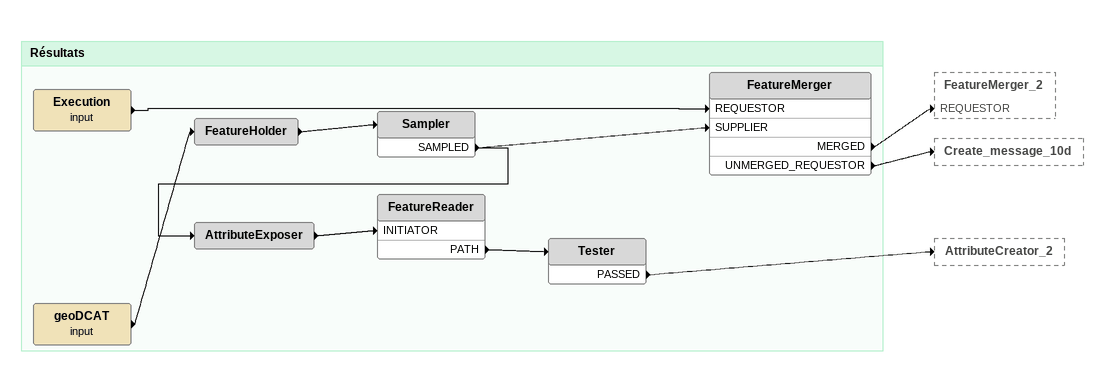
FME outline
Bookmark: Résultats
Execution (input)
    -> FeatureMerger [REQUESTOR]
geoDCAT (input)
    -> FeatureHolder
FeatureHolder
    -> Sampler
Sampler
    SAMPLED -> FeatureMerger [SUPPLIER]
    SAMPLED -> AttributeExposer
FeatureMerger
    MERGED -> FeatureMerger_2 [REQUESTOR]
    UNMERGED_REQUESTOR -> Create_message_10d
AttributeExposer
    -> FeatureReader [INITIATOR]
FeatureReader
    PATH -> Tester
Tester
    PASSED -> AttributeCreator_2
